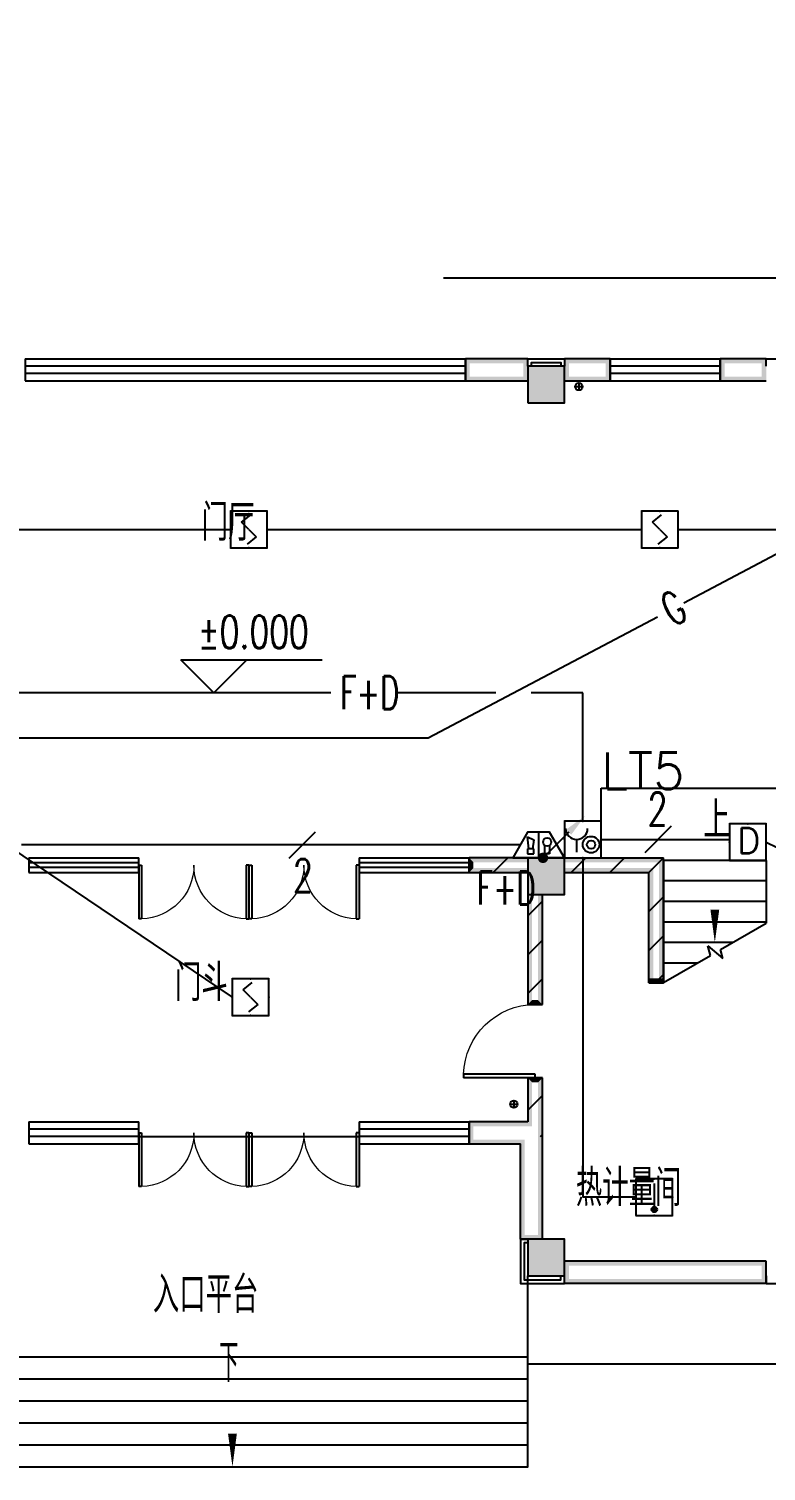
# Model space of a CAD drawing. Extents: x 101023 to 279373, y -114511 to 293844.
# Drawn here: x 182230 to 192280, y -98026 to -78366 of the extents above; entities that cross this region are included whole.
import ezdxf
from ezdxf.enums import TextEntityAlignment as Align

# ---------------------------------------------------------------- set-up
doc = ezdxf.new("R2010")
doc.units = 0
doc.header["$LTSCALE"] = 1000
doc.header["$MEASUREMENT"] = 0
for name, color, linetype in [('A-ANNO-IDEN', 3, 'Continuous'), ('A-WALL-PATT', 252, 'Continuous'), ('COLUMN', 2, 'Continuous'), ('DIM-消防', 3, 'Continuous'), ('DIM_ELEV', 3, 'Continuous'), ('DIM_SYMB', 3, 'Continuous'), ('E2-楼梯、坡道', 52, 'Continuous'), ('EQUIP-消防', 3, 'Continuous'), ('LWIRE', 4, 'Continuous'), ('PUB_HATCH', 8, 'Continuous'), ('PUB_TEXT', 7, 'Continuous'), ('PUB_WALL', 2, 'Continuous'), ('SIG_TEXT', 7, 'Continuous'), ('STAIR', 2, 'Continuous'), ('WALL', 2, 'Continuous'), ('WINDOW', 2, 'Continuous'), ('WIRE-消防', 1, 'Continuous'), ('排水', 153, 'Continuous')]:
    doc.layers.add(name, color=color, linetype=linetype)
doc.styles.add('_TCH_DIM', font='simplex.shx', dxfattribs={"bigfont": 'gbcbig.shx'})
doc.styles.add('_TEL_DIM', font='simplex.shx', dxfattribs={"width": 0.8, "height": 3.5, "bigfont": 'gbcbig.shx'})
doc.styles.add('A_DIM', font='simplex.shx', dxfattribs={"width": 0.7, "bigfont": 'gbcbig.shx'})
doc.styles.get("Standard").update_dxf_attribs({"font": 'simplex.shx', "width": 0.8, "bigfont": 'gbcbig.shx'})
pattern_1 = [(45, (-908016.57, -754752.9), (-265.16515, 265.16515), [])]

# ---------------------------------------------------------------- blocks, each defined once
blk = doc.blocks.new('$equip$00002755')
for p, q in [((0.5, 0.5), (-0.5, 0.5)), ((-0.5, 0.5), (-0.5, -0.5)), ((0.5, -0.5), (0.5, 0.5)), ((-0.5, -0.5), (0.5, -0.5))]:
    blk.add_line(p, q)
at = {"const_width": 0.04}
blk.add_lwpolyline([(-0.5, 0.5), (0.5, 0.5), (0.5, -0.5), (-0.5, -0.5), (-0.5, 0.5), (0.5, 0.5)], dxfattribs=at)
for p in [(0, 0.5), (-0.5, 0), (0.5, 0), (-0.027, -0.5)]:
    blk.add_point(p)
at = {"color": 7}
blk.add_attdef('$TEXT$', text='', height=0.4, dxfattribs=at).set_placement((0.026, -0.008), align=Align.MIDDLE_CENTER)
at = {"color": 7, "flags": 1}
for tag, height, p in [('A', 0.00002, (0, 0)), ('B', 0.4, (0.755, -0.254))]:
    blk.add_attdef(tag, text='', height=height, dxfattribs=at).set_placement(p, align=Align.MIDDLE_CENTER)
blk = doc.blocks.new('$Equip$00002649')
for p, q in [((-0.5, 0.5), (-0.5, -0.5)), ((0.5, 0.5), (-0.5, 0.5)), ((-0.2, 0.2), (0.05, 0.4)), ((0.5, -0.5), (0.5, 0.5)), ((0, 0), (-0.2, 0.2)), ((0, 0), (0.2, -0.2)), ((0.2, -0.2), (-0.05, -0.4)), ((-0.5, -0.5), (0.5, -0.5))]:
    blk.add_line(p, q)
at = {"const_width": 0.04}
blk.add_lwpolyline([(-0.5, 0.5), (0.5, 0.5), (0.5, -0.5), (-0.5, -0.5), (-0.5, 0.5), (0.5, 0.5)], dxfattribs=at)
for p in [(0, 0.5), (-0.5, 0), (0.5, 0), (0, -0.5)]:
    blk.add_point(p)
at = {"color": 7, "flags": 1}
for tag, height, p in [('A', 0.00002, (0, 0)), ('B', 0.4, (0.762, -0.208))]:
    blk.add_attdef(tag, text='', height=height, dxfattribs=at).set_placement(p, align=Align.MIDDLE_CENTER)
blk = doc.blocks.new('ng')
at = {"layer": '排水'}
for p, q in [((345991, 781358), (346091, 781358)), ((346041, 781408), (346041, 781308))]:
    blk.add_line(p, q, dxfattribs=at)
blk.add_circle((346041, 781358), 50, dxfattribs=at)
blk = doc.blocks.new('雨水管')
at = {"layer": '排水'}
blk.add_blockref('ng', (645014, -122908), dxfattribs=at)
blk = doc.blocks.new('$WINLIB2D$00000001')
at = {"color": 0}
for points in [[(-0.5, 0.5), (-0.5, -0.5)], [(-0.5, 0.5), (0.5, 0.5)], [(0.5, -0.5), (0.5, 0.5)], [(0.5, 0.1667), (-0.5, 0.1667)], [(0.5, -0.1667), (-0.5, -0.1667)], [(-0.5, -0.5), (0.5, -0.5)]]:
    blk.add_lwpolyline(points, dxfattribs=at)
blk = doc.blocks.new('$DorLib2D$00000002')
for p, q in [((-0.5, 0), (-0.5, 0.4875)), ((-0.475, 0.4875), (-0.5, 0.4875)), ((-0.475, 0), (-0.475, 0.4875)), ((0.475, 0), (0.475, 0.4875)), ((0.475, 0.4875), (0.5, 0.4875)), ((0.5, 0), (0.5, 0.4875)), ((-0.5, 0), (-0.475, 0)), ((0.5, 0), (0.475, 0))]:
    blk.add_line(p, q)
at = {"lineweight": 13}
for centre, start, end in [((-0.4875, 0), 0, 88.53072), ((0.4875, 0), 91.46928, 180)]:
    blk.add_arc(centre, 0.4875, start, end, dxfattribs=at)
blk = doc.blocks.new('$DorLib2D$00000001')
for p, q in [((0.45, 0.975), (0.5, 0.975)), ((0.45, 0), (0.45, 0.975)), ((0.5, 0), (0.5, 0.975)), ((0.5, 0), (0.45, 0))]:
    blk.add_line(p, q)
at = {"lineweight": 13}
blk.add_arc((0.475, 0), 0.975, 91.4693, 180, dxfattribs=at)
blk = doc.blocks.new('_FZH')
blk.add_lwpolyline([(-0.5, -0.5), (0.5, -0.5), (0.5, 0.5), (-0.5, 0.5)], close=True)
at = {"layer": 'PUB_HATCH'}
blk.add_solid([(-0.5, -0.5), (0.5, -0.5), (-0.5, 0.5), (0.5, 0.5)], dxfattribs=at)
blk = doc.blocks.new('A$C40CE5D7B')
at = {"layer": 'A-WALL-PATT'}
h = blk.add_hatch(dxfattribs=at)
h.set_pattern_fill('普通砖', color=256, scale=150, style=0)
h.set_pattern_definition(pattern_1)
h.paths.add_polyline_path([(72700, 25670), (72700, 25870), (71900, 25870), (71900, 25670)])
h = blk.add_hatch(dxfattribs=at)
h.set_pattern_fill('普通砖', color=256, scale=150, style=0)
h.set_pattern_definition(pattern_1)
h.paths.add_polyline_path([(73200, 25870), (73200, 25670), (74350, 25670), (74550, 25870)])
h = blk.add_hatch(dxfattribs=at)
h.set_pattern_fill('普通砖', color=256, scale=150, style=0)
h.set_pattern_definition(pattern_1)
h.paths.add_polyline_path([(74350, 24167), (74550, 24167), (74550, 25870), (74350, 25670)])
h = blk.add_hatch(dxfattribs=at)
h.set_pattern_fill('普通砖', color=256, scale=150, style=0)
h.set_pattern_definition(pattern_1)
h.paths.add_polyline_path([(72900, 25370), (72700, 25370), (72700, 23870), (72900, 23870)])
h = blk.add_hatch(dxfattribs=at)
h.set_pattern_fill('普通砖', color=256, scale=150, style=0)
h.set_pattern_definition(pattern_1)
h.paths.add_polyline_path([(72840, 22070), (72900, 22070), (72900, 22870), (72700, 22870), (72700, 22270), (72760, 22210), (72733, 22103)])
at = {"layer": 'PUB_WALL'}
for points in [[(72700, 32670), (71850, 32670), (71910, 32610), (72640, 32610)], [(71850, 32670), (71850, 32370), (71910, 32430), (71910, 32610)], [(72700, 32370), (72700, 32670), (72640, 32610), (72640, 32430)], [(73822, 32670), (73200, 32670), (73260, 32610), (73762, 32610)], [(73200, 32670), (73200, 32370), (73260, 32430), (73260, 32610)], [(73822, 32370), (73822, 32670), (73762, 32610), (73762, 32430)], [(75950, 32670), (75322, 32670), (75382, 32610), (75890, 32610)], [(75322, 32670), (75322, 32370), (75382, 32430), (75382, 32610)], [(75950, 32370), (75950, 32670), (75890, 32610), (75890, 32430)], [(73200, 32570), (72700, 32570), (72760, 32510), (73140, 32510)], [(72700, 32570), (72700, 32070), (72760, 32130), (72760, 32510)], [(73200, 32070), (73200, 32570), (73140, 32510), (73140, 32130)], [(71850, 32370), (72700, 32370), (72640, 32430), (71910, 32430)], [(73200, 32370), (73822, 32370), (73762, 32430), (73260, 32430)], [(75322, 32370), (75950, 32370), (75890, 32430), (75382, 32430)], [(72700, 32070), (73200, 32070), (73140, 32130), (72760, 32130)], [(72700, 25810), (72700, 25870), (71900, 25870), (71960, 25810)], [(71900, 25870), (71900, 25670), (71960, 25730), (71960, 25810)], [(73200, 25870), (72700, 25870), (72760, 25810), (73140, 25810)], [(72700, 25870), (72700, 25370), (72760, 25430), (72760, 25810)], [(73200, 25370), (73200, 25870), (73140, 25810), (73140, 25430)], [(73200, 25870), (73200, 25810), (74490, 25810), (74550, 25870)], [(74550, 24167), (74550, 25870), (74490, 25810), (74490, 24167)], [(72700, 25670), (72700, 25730), (71960, 25730), (71900, 25670)], [(73200, 25730), (73200, 25670), (74350, 25670), (74410, 25730)], [(74350, 24167), (74350, 25670), (74410, 25730), (74410, 24167)], [(72700, 25370), (73200, 25370), (73140, 25430), (72760, 25430)], [(72760, 25370), (72700, 25370), (72700, 23870), (72760, 23930)], [(72900, 25370), (72840, 25370), (72840, 23930), (72900, 23870)], [(74350, 24167), (74550, 24167), (74550, 24227), (74350, 24227)], [(72700, 23870), (72900, 23870), (72840, 23930), (72760, 23930)], [(72900, 22870), (72700, 22870), (72760, 22810), (72840, 22810)], [(72700, 22870), (72700, 22270), (72760, 22210), (72760, 22810)], [(72900, 22070), (72900, 22870), (72840, 22810), (72840, 22070)], [(72700, 22270), (71900, 22270), (71960, 22210), (72760, 22210)], [(71900, 22270), (71900, 21970), (71960, 22030), (71960, 22210)], [(71900, 21970), (72600, 21970), (72660, 22030), (71960, 22030)], [(72600, 20670), (72660, 20670), (72660, 22030), (72600, 21970)], [(72900, 20670), (72900, 22070), (72840, 22070), (72840, 20670)], [(72600, 20670), (72900, 20670), (72900, 20730), (72600, 20730)], [(73200, 20670), (72700, 20670), (72760, 20610), (73140, 20610)], [(72700, 20670), (72700, 20170), (72760, 20230), (72760, 20610)], [(73200, 20170), (73200, 20670), (73140, 20610), (73140, 20230)], [(75950, 20370), (73200, 20370), (73200, 20310), (75950, 20310)], [(73200, 20070), (73200, 20370), (73260, 20370), (73260, 20070)], [(75950, 20070), (75950, 20370), (75890, 20370), (75890, 20070)], [(72700, 20170), (73200, 20170), (73140, 20230), (72760, 20230)], [(75950, 20070), (73200, 20070), (73200, 20130), (75950, 20130)]]:
    blk.add_hatch(color=256, dxfattribs=at).paths.add_polyline_path(points)
for points in [[(72700, 32570), (72700, 32670), (73200, 32670), (73200, 32570)], [(75950, 32570), (75950, 32670), (76450, 32670), (76450, 32570)], [(72750, 32570), (72750, 32620), (73150, 32620), (73150, 32570)], [(72700, 20670), (72600, 20670), (72600, 20070), (73200, 20070), (73200, 20170)], [(72700, 20620), (72650, 20620), (72650, 20120), (73150, 20120), (73150, 20170)], [(75950, 20170), (75950, 20070), (76450, 20070), (76450, 20170)]]:
    blk.add_lwpolyline(points)
at = {"layer": 'A-ANNO-IDEN'}
blk.add_lwpolyline([(68675, 18567, 0, 0, 0), (68675, 17570, 0, 120, 0), (68675, 18020, 0, 0, 0)], format="xyseb", dxfattribs=at)
at = {"layer": 'DIM_ELEV'}
for p, q in [((68421, 28120), (67971, 28570)), ((67971, 28570), (69899, 28570)), ((68421, 28120), (68871, 28570))]:
    blk.add_line(p, q, dxfattribs=at)
at = {"layer": 'DIM_SYMB'}
blk.add_lwpolyline([(75250, 25975, 0, 0, 0), (75250, 24715, 0, 120, 0), (75250, 25165, 0, 0, 0)], format="xyseb", dxfattribs=at)
at = {"layer": 'E2-楼梯、坡道'}
for points in [[(64900, 22070), (64900, 18170), (72700, 18170), (72700, 20170)], [(64900, 19070), (72700, 19070)], [(64900, 18770), (72700, 18770)], [(64900, 18470), (72700, 18470)], [(64900, 18170), (64900, 17870), (72700, 17870), (72700, 18170)], [(64900, 18170), (72700, 18170)], [(64900, 17870), (64900, 17570), (72700, 17570), (72700, 17870)]]:
    blk.add_lwpolyline(points, dxfattribs=at)
at = {"layer": 'STAIR'}
for p, q in [((74550, 25835), (74550, 24171)), ((75950, 25835), (74550, 25835)), ((75950, 25835), (75950, 24979)), ((75950, 25555), (74550, 25555)), ((75950, 25275), (74550, 25275)), ((75950, 24995), (74550, 24995)), ((75328, 24620), (75950, 24979)), ((75492, 24715), (74550, 24715)), ((75189, 24540), (75154, 24670)), ((75154, 24670), (75360, 24497)), ((75360, 24497), (75328, 24620)), ((74550, 24171), (75189, 24540)), ((75007, 24435), (74550, 24435))]:
    blk.add_line(p, q, dxfattribs=at)
at = {"layer": 'WALL'}
for p, q in [((72700, 32670), (71850, 32670)), ((71850, 32670), (71850, 32370)), ((72700, 32570), (72700, 32670)), ((73822, 32670), (73200, 32670)), ((73200, 32670), (73200, 32570)), ((73822, 32370), (73822, 32670)), ((75950, 32670), (75322, 32670)), ((75322, 32670), (75322, 32370)), ((75950, 32570), (75950, 32670)), ((71850, 32370), (72700, 32370)), ((73200, 32370), (73822, 32370)), ((75322, 32370), (75950, 32370)), ((72700, 25870), (71900, 25870)), ((71900, 25870), (71900, 25670)), ((73200, 25870), (74550, 25870)), ((74550, 24167), (74550, 25870)), ((71900, 25670), (72700, 25670)), ((73200, 25670), (74350, 25670)), ((74350, 24167), (74350, 25670)), ((72700, 25370), (72700, 23870)), ((72900, 23870), (72900, 25370)), ((74350, 24167), (74550, 24167)), ((72700, 23870), (72900, 23870)), ((72900, 22870), (72700, 22870)), ((72700, 22870), (72700, 22270)), ((72900, 22070), (72900, 22870)), ((72700, 22270), (71900, 22270)), ((71900, 22270), (71900, 21970)), ((72900, 20670), (72900, 22070)), ((71900, 21970), (72600, 21970)), ((72600, 20670), (72600, 21970)), ((72600, 20670), (72700, 20670)), ((75950, 20370), (73200, 20370)), ((73200, 20070), (73200, 20370)), ((75950, 20070), (75950, 20370)), ((75950, 20070), (73200, 20070))]:
    blk.add_line(p, q, dxfattribs=at)
at = {"layer": 'WINDOW'}
blk.add_line((67400, 22070), (70400, 22070), dxfattribs=at)
at = {"layer": '排水'}
for points in [[(109750, 37170), (109750, 33770), (71550, 33770)], [(115950, 37170), (115950, 33770), (119500, 33770), (119500, 31470), (120100, 31470), (120100, 21270), (119500, 21270), (119500, 18970), (72700, 18970)]]:
    blk.add_lwpolyline(points, dxfattribs=at)
blk.add_blockref('雨水管', (-917658, -626157))
at = {"layer": 'COLUMN', "xscale": 499.9999996948754, "yscale": 499.9999999715947, "zscale": 499.9999999715947}
blk.add_blockref('_FZH', (72950, 32320), dxfattribs=at)
at = {"layer": 'COLUMN'}
for p, xscale, yscale, zscale, rotation in [((72950, 25620), 499.9999998849817, 499.9999998603016, 499.9999998603016, 359.9999999959312), ((72950, 20420), 500.0000000566943, 500.000000074273, 500.000000074273, 359.9999999969184)]:
    blk.add_blockref('_FZH', p, dxfattribs=dict(at, xscale=xscale, yscale=yscale, zscale=zscale, rotation=rotation))
at = {"layer": 'WINDOW'}
for p, xscale, yscale, zscale in [((68850, 32520), 6000, 300, 6000), ((74572, 32520), 1500, 300, 1500), ((66650, 25770), 1500, 200, 1500), ((71150, 25770), 1500, 200, 1500), ((66650, 22120), 1500, 300, 1500), ((71150, 22120), 1500, 300, 1500)]:
    blk.add_blockref('$WINLIB2D$00000001', p, dxfattribs=dict(at, xscale=xscale, yscale=yscale, zscale=zscale))
for name, p, xscale, yscale, zscale, rotation in [('$DorLib2D$00000002', (68150, 25770), -1500, 1500, 1500, 180), ('$DorLib2D$00000002', (69650, 25770), -1500, 1500, 1500, 180), ('$DorLib2D$00000001', (72800, 23370), -1000, 1000, -1000, 90), ('$DorLib2D$00000002', (68150, 22120), -1500, 1500, 1500, 180), ('$DorLib2D$00000002', (69650, 22120), -1500, 1500, 1500, 180)]:
    blk.add_blockref(name, p, dxfattribs=dict(at, xscale=xscale, yscale=yscale, zscale=zscale, rotation=rotation))
at = {"layer": '排水'}
blk.add_blockref('ng', (-273530, -758845), dxfattribs=at)
at = {"layer": 'A-ANNO-IDEN', "color": 7, "style": 'A_DIM', "width": 0.7}
blk.add_text('下', height=525, dxfattribs=at).set_placement((68493, 18724))
at = {"layer": 'DIM_ELEV', "color": 7, "style": '_TCH_DIM', "width": 0.705882}
blk.add_text('%%P0.000', height=446.2, dxfattribs=at).set_placement((68204, 28727))
at = {"layer": 'DIM_SYMB', "color": 7, "style": '_TCH_DIM'}
blk.add_text('上', height=506, dxfattribs=at).set_placement((75094, 26132))
at = {"layer": 'PUB_TEXT'}
for s, p in [('门厅', (68255, 30191)), ('LT5', (73702, 26807)), ('门斗', (67891, 23918)), ('热计量间', (73355, 21122)), ('入口平台', (67589, 19667))]:
    blk.add_text(s, height=500, dxfattribs=at).set_placement(p)
blk = doc.blocks.new('$equip$00002655')
for p, q in [((-0.5, 1), (-0.5, 0)), ((0.5, 1), (-0.5, 1)), ((0.5, 0), (0.5, 1)), ((-0.169, 0.5), (-0.169, 0.15)), ((-0.5, 0), (0.5, 0))]:
    blk.add_line(p, q)
at = {"const_width": 0.04}
blk.add_lwpolyline([(-0.5, 1), (0.5, 1), (0.5, 0), (-0.5, 0), (-0.5, 1), (0.5, 1)], dxfattribs=at)
for radius in [0.226, 0.113]:
    blk.add_circle((0.227, 0.36), radius)
blk.add_arc((-0.169, 0.8), 0.3, 180, 0)
for p in [(0, 1), (-0.5, 0.5), (0.5, 0.5), (0, 0)]:
    blk.add_point(p)
at = {"color": 7, "flags": 1}
for tag, height, p in [('B', 0.4, (0.762, 0.292)), ('A', 0.00002, (0, 0))]:
    blk.add_attdef(tag, text='', height=height, dxfattribs=at).set_placement(p, align=Align.MIDDLE_CENTER)
blk = doc.blocks.new('$equip$00002679')
for p, q in [((-0.3, 0.699), (-0.703, 0)), ((-0.264, 0.249), (-0.304, 0.569)), ((-0.304, 0.569), (-0.128, 0.489)), ((0.3, 0.699), (-0.3, 0.699)), ((0.3, 0.699), (-0.3, 0.699)), ((-0.128, 0.489), (-0.168, 0.249)), ((0, 0.699), (0, 0)), ((0.703, 0), (0.3, 0.699)), ((-0.703, 0), (0.703, 0)), ((-0.304, 0.249), (-0.304, 0.113)), ((-0.128, 0.249), (-0.304, 0.249)), ((-0.304, 0.113), (-0.128, 0.113)), ((-0.128, 0.113), (-0.128, 0.249)), ((0.174, 0.11), (0.174, 0.338)), ((0.294, 0.11), (0.174, 0.11)), ((0.294, 0.338), (0.294, 0.11))]:
    blk.add_line(p, q)
at = {"const_width": 0.04}
for points in [[(-0.299, 0.699), (0.301, 0.699), (0.703, 0), (-0.702, 0), (-0.299, 0.699), (0.301, 0.699)], [(-0.3, 0.699), (0.3, 0.699), (0.703, 0), (-0.703, 0), (-0.3, 0.699), (0.3, 0.699)]]:
    blk.add_lwpolyline(points, dxfattribs=at)
blk.add_circle((0.234, 0.43), 0.111)
for p in [(0, 0.699), (-0.501, 0.349), (0, 0), (0.502, 0.349)]:
    blk.add_point(p)
at = {"color": 7, "flags": 1}
for tag, height, p in [('B', 0.4, (0.961, 0.299)), ('A', 0.00002, (0, 0))]:
    blk.add_attdef(tag, text='', height=height, dxfattribs=at).set_placement(p, align=Align.MIDDLE_CENTER)
blk = doc.blocks.new('$Equip$00002648')
for p, q in [((-0.5, 0.5), (-0.5, -0.5)), ((0.5, 0.5), (-0.5, 0.5)), ((0.5, -0.5), (0.5, 0.5)), ((0, 0.375), (0, -0.412)), ((-0.5, -0.5), (0.5, -0.5))]:
    blk.add_line(p, q)
at = {"const_width": 0.04}
blk.add_lwpolyline([(-0.5, 0.5), (0.5, 0.5), (0.5, -0.5), (-0.5, -0.5), (-0.5, 0.5), (0.5, 0.5)], dxfattribs=at)
blk.add_circle((0, -0.338), 0.075)
for p in [(0, 0.5), (-0.5, 0), (0.5, 0), (0, -0.5)]:
    blk.add_point(p)
for points in [[(-0.065, -0.3), (0.065, -0.3), (-0.075, -0.338), (0.075, -0.338)], [(-0.065, -0.375), (0.065, -0.375), (-0.075, -0.338), (0.075, -0.338)], [(-0.038, -0.273), (0.037, -0.273), (-0.065, -0.3), (0.065, -0.3)], [(-0.038, -0.402), (0.037, -0.402), (-0.065, -0.375), (0.065, -0.375)], [(0, -0.263), (0, -0.263), (-0.038, -0.273), (0.037, -0.273)], [(0, -0.412), (0, -0.412), (-0.038, -0.402), (0.037, -0.402)]]:
    blk.add_solid(points)
at = {"color": 7, "flags": 1}
for tag, height, p in [('A', 0.00002, (0, 0)), ('B', 0.4, (0.762, -0.208))]:
    blk.add_attdef(tag, text='', height=height, dxfattribs=at).set_placement(p, align=Align.MIDDLE_CENTER)
blk = doc.blocks.new('$TELECSYS$00000095')
blk.add_line((0.4, 0.4), (-0.4, -0.4))
at = {"width": 0.8}
blk.add_attdef('N', text='', height=1, dxfattribs=at).set_placement((-0.017, 1.056), align=Align.MIDDLE)
blk = doc.blocks.new('$TelecSys$00000152')
blk.add_blockref('$TELECSYS$00000095', (0, 0))
at = {"style": '_TEL_DIM', "width": 0.7}
blk.add_attdef('N', text='', height=0.875, dxfattribs=at).set_placement((-0.015, 0.924), align=Align.MIDDLE)
blk = doc.blocks.new('$TelecSys$00000079')
for p, q in [((0.7, 0.7), (0, 0)), ((0.104, 0.104), (0.104, 0.104)), ((-0.104, -0.104), (-0.104, -0.104))]:
    blk.add_line(p, q)
at = {"const_width": 0.142}
blk.add_lwpolyline([(-0.071, 0, 1), (0.071, 0, 1)], format="xyb", close=True, dxfattribs=at)
blk.add_solid([(0.63, 0.77), (0.77, 0.63), (1.15, 1.15)])
at = {"width": 0.8, "flags": 9}
blk.add_attdef('A', (0, 0), '', height=0.00002, dxfattribs=at)

msp = doc.modelspace()

# ---------------------------------------------------------------- linework, layer by layer
at = {"layer": 'WIRE-消防', "linetype": 'Continuous'}
for p, q in [((179769, -85191), (184979, -85191)), ((185479, -85191), (190579, -85191)), ((191079, -85191), (195779, -85191)), ((181779, -89391), (185000, -91566)), ((192280, -89451), (195754, -91141))]:
    msp.add_line(p, q, dxfattribs=at)
at = {"layer": 'WIRE-消防'}
for p, q in [((191156, -86189), (192829, -85304)), ((187672, -88031), (190797, -86379)), ((186344, -87416), (160678, -87416)), ((188595, -87416), (187249, -87416)), ((189780, -87416), (189076, -87416)), ((189780, -89166), (189780, -87416)), ((172177, -88031), (187672, -88031)), ((190030, -89166), (190030, -88715)), ((190030, -88715), (208829, -88715)), ((190030, -89416), (191780, -89416)), ((188928, -89491), (182129, -89491)), ((189780, -89666), (189780, -94291)), ((190505, -94291), (189780, -94291))]:
    msp.add_line(p, q, dxfattribs=at)

# ---------------------------------------------------------------- block references
at = {"layer": 'DIM-消防'}
ref = msp.add_blockref('$TelecSys$00000152', (190806, -89416), dxfattribs=dict(at, xscale=450, yscale=450, zscale=450))
ref.add_attrib('N', '2', dxfattribs={"layer": '0', "color": 7, "height": 450, "style": '_TEL_DIM', "width": 0.7}).set_placement((190799, -89001), align=Align.MIDDLE)
ref = msp.add_blockref('$TelecSys$00000152', (185958, -89491), dxfattribs=dict(at, xscale=450, yscale=450, zscale=450, rotation=180))
ref.add_attrib('N', '2', dxfattribs={"layer": '0', "color": 7, "height": 450, "style": '_TEL_DIM', "width": 0.7}).set_placement((185965, -89907), align=Align.MIDDLE)
at = {"layer": 'EQUIP-消防', "xscale": 500, "yscale": 500, "zscale": 500}
for name, p in [('$Equip$00002649', (185229, -85191)), ('$Equip$00002649', (190829, -85191)), ('$equip$00002655', (189780, -89666)), ('$equip$00002679', (189178, -89666)), ('$Equip$00002649', (185250, -91566)), ('$Equip$00002648', (190755, -94291))]:
    msp.add_blockref(name, p, dxfattribs=at)
at = {"layer": 'EQUIP-消防', "ltscale": 5}
ref = msp.add_blockref('$equip$00002755', (192030, -89451), dxfattribs=dict(at, xscale=500, yscale=500, zscale=500))
ref.add_attrib('$TEXT$', 'D', dxfattribs={"layer": '0', "color": 7, "height": 350}).set_placement((192042, -89432), align=Align.MIDDLE_CENTER)
at = {"layer": 'LWIRE', "xscale": 500, "yscale": 500, "zscale": 500}
msp.add_blockref('$TelecSys$00000079', (189238, -89666), dxfattribs=at)
at = {"layer": 'STAIR'}
msp.add_blockref('A$C40CE5D7B', (116330, -115536), dxfattribs=at)

# ---------------------------------------------------------------- texts
at = {"layer": 'SIG_TEXT', "style": '_TEL_DIM', "width": 0.64}
msp.add_text('G', height=450, rotation=27.8745, dxfattribs=at).set_placement((191008, -86521))
for p in [(186476, -87641), (188336, -90303)]:
    msp.add_text('F+D', height=450, dxfattribs=at).set_placement(p)

doc.saveas('drawing.dxf')
